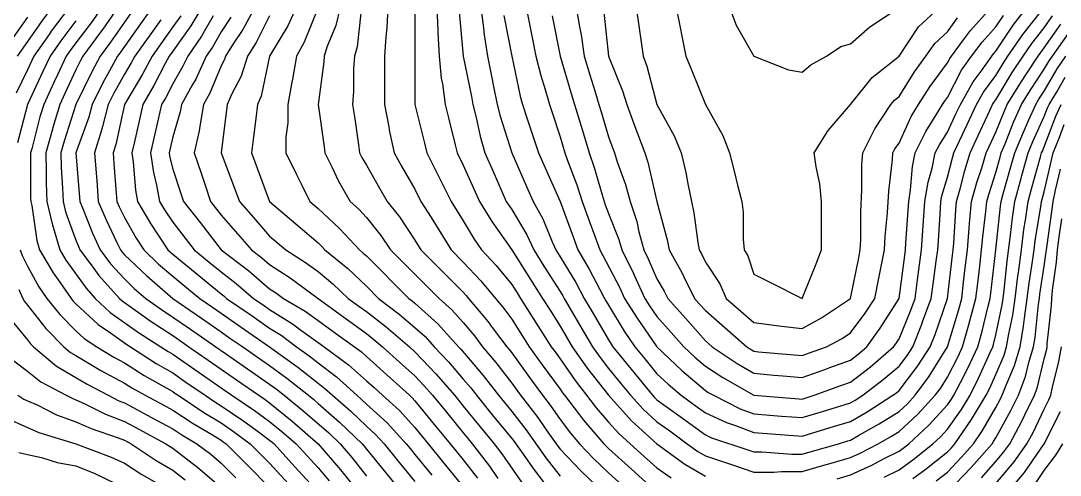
# Model space of a CAD drawing. Header units: inches. Extents: x 794995 to 811195, y 2485918 to 2508058.
# Drawn here: x 798081 to 798725, y 2490729 to 2491010 of the extents above; entities that cross this region are included whole.
import ezdxf

# ---------------------------------------------------------------- set-up
doc = ezdxf.new("R2010")
doc.units = ezdxf.units.IN
doc.header["$MEASUREMENT"] = 0
doc.layers.add('contour', color=7, linetype='Continuous')

msp = doc.modelspace()

# ---------------------------------------------------------------- linework, layer by layer
at = {"layer": 'contour'}
msp.add_lwpolyline([(798565.16, 2490978.36), (798570.61, 2490982.91), (798580.16, 2490988.36), (798589.16, 2490994.36), (798595.16, 2490995.86), (798607.16, 2491006.36), (798625.16, 2491018.36), (798634.39, 2491039.13), (798645.16, 2491048.36), (798640.16, 2491063.36), (798625.16, 2491078.36), (798601.83, 2491071.69), (798595.16, 2491072.36), (798586.59, 2491069.79), (798577.16, 2491066.36), (798565.16, 2491063.36), (798555.16, 2491058.36), (798535.16, 2491048.36), (798524.25, 2491029.27), (798520.16, 2491018.36), (798524.25, 2491007.45), (798535.16, 2490988.36), (798556.59, 2490979.79)], close=True, dxfattribs=at)
for points in [[(798110.87, 2491018.36), (798099.85, 2491003.67), (798098.49, 2491001.7), (798089.16, 2490988.36), (798087.89, 2490985.63), (798085.16, 2490979.79), (798078.18, 2490965.34)], [(798100.16, 2491018.36), (798093.73, 2491009.79), (798085.16, 2490997.36), (798078.73, 2490988.36)], [(798131.16, 2491018.36), (798124.57, 2491008.95), (798115.16, 2490996.54), (798111.63, 2490991.89), (798109.16, 2490988.36), (798103.91, 2490977.11), (798101.52, 2490972), (798095.16, 2490958.36), (798092.85, 2490950.67), (798087.77, 2490930.97), (798087.03, 2490928.36), (798087.09, 2490926.43), (798087.09, 2490900.3), (798087.16, 2490898.36), (798087.77, 2490895.75), (798090.97, 2490874.17), (798092.66, 2490868.36), (798100.95, 2490854.15), (798105.16, 2490848.36), (798112.16, 2490838.36), (798113.49, 2490836.7), (798115.16, 2490835.03), (798128.87, 2490822.08), (798136.59, 2490816.93), (798146.62, 2490809.82), (798148.91, 2490808.36), (798164.92, 2490798.12), (798175.16, 2490792.21), (798183.34, 2490786.54), (798195.16, 2490778.36), (798201.16, 2490774.36), (798205.16, 2490771.93), (798219.2, 2490762.4), (798226.59, 2490756.93), (798235.16, 2490750.67), (798236.44, 2490749.64), (798237.89, 2490748.36), (798250.87, 2490734.08), (798265.16, 2490718.36)], [(798141.16, 2491018.36), (798131.83, 2491005.03), (798130.46, 2491003.06), (798119.44, 2490988.36), (798117.95, 2490985.57), (798115.16, 2490979.79), (798108.34, 2490965.18), (798105.16, 2490958.36), (798100.87, 2490944.08), (798100.53, 2490943), (798096.41, 2490928.36), (798096.77, 2490916.75), (798096.77, 2490909.97), (798097.16, 2490898.36), (798100.56, 2490883.77), (798101.04, 2490882.48), (798105.16, 2490868.36), (798108.84, 2490862.05), (798121.48, 2490844.68), (798127.16, 2490838.36), (798136.38, 2490829.58), (798153.94, 2490817.14), (798167.66, 2490808.36), (798172.23, 2490805.44), (798175.16, 2490803.75), (798205.16, 2490782.98), (798207.89, 2490781.09), (798211.83, 2490778.36), (798225.83, 2490769.03), (798235.16, 2490762.21), (798242.82, 2490756.02), (798251.52, 2490748.36), (798265.16, 2490733.36), (798272.14, 2490725.34)], [(798151.59, 2491018.36), (798145.16, 2491009.36), (798136.59, 2490996.93), (798130.16, 2490988.36), (798124.93, 2490978.59), (798115.16, 2490958.36), (798107.84, 2490935.68), (798105.78, 2490928.36), (798106.07, 2490919.27), (798106.88, 2490906.64), (798107.16, 2490898.36), (798108.67, 2490891.88), (798115.16, 2490874.36), (798116.87, 2490870.08), (798117.66, 2490868.36), (798125.16, 2490858.36), (798129.37, 2490852.57), (798142.16, 2490838.36), (798143.7, 2490836.9), (798153.73, 2490829.79), (798161.21, 2490824.41), (798175.16, 2490815.28), (798179.25, 2490812.45), (798185.16, 2490808.36), (798196.98, 2490800.18), (798205.16, 2490794.51), (798214.7, 2490787.91), (798228.49, 2490778.36), (798232.49, 2490775.7), (798235.16, 2490773.75), (798249.2, 2490762.4), (798265.16, 2490748.36), (798279.11, 2490732.31), (798290.16, 2490718.36)], [(798162.3, 2491018.36), (798155.16, 2491008.36), (798145.16, 2490994.36), (798142.71, 2490990.81), (798140.87, 2490988.36), (798135.93, 2490979.13), (798131.83, 2490971.7), (798125.16, 2490958.36), (798123.05, 2490950.47), (798115.16, 2490928.36), (798117.47, 2490898.36), (798119.16, 2490894.36), (798125.44, 2490878.65), (798130.16, 2490868.36), (798136.59, 2490859.79), (798145.16, 2490850.36), (798151.31, 2490844.52), (798158.49, 2490838.36), (798168.18, 2490831.38), (798175.16, 2490826.82), (798186.07, 2490819.27), (798201.83, 2490808.36), (798203.8, 2490807), (798205.16, 2490806.05), (798212.66, 2490800.86), (798221.52, 2490794.73), (798235.16, 2490785.28), (798239.16, 2490782.36), (798244.16, 2490778.36), (798255.83, 2490769.03), (798271.83, 2490755.03), (798278.8, 2490748.36), (798286.38, 2490739.58), (798295.16, 2490728.36)], [(798180.16, 2491013.36), (798175.16, 2491006.36), (798167.66, 2490995.86), (798162.3, 2490988.36), (798156.32, 2490977.2), (798145.16, 2490958.36), (798139.86, 2490933.65), (798138.24, 2490928.36), (798138.73, 2490921.93), (798140.16, 2490903.36), (798140.54, 2490898.36), (798141.92, 2490895.12), (798145.16, 2490888.36), (798152.43, 2490875.63), (798157.16, 2490868.36), (798166.38, 2490859.58), (798175.16, 2490852), (798182.66, 2490845.86), (798191.83, 2490838.36), (798199.7, 2490832.91), (798205.16, 2490829.13), (798217.43, 2490820.63), (798235.16, 2490808.36), (798252.6, 2490795.8), (798265.16, 2490785.86), (798269.44, 2490782.65), (798274.16, 2490778.36), (798285.39, 2490768.59), (798295.16, 2490759.27), (798300.87, 2490754.08), (798306.07, 2490748.36), (798314.66, 2490737.86), (798325.16, 2490725.03)], [(798193.16, 2491018.36), (798186.41, 2491007.11), (798175.16, 2490991.36), (798173.02, 2490988.36), (798170.54, 2490983.75), (798163.45, 2490970.07), (798156.7, 2490958.36), (798154.53, 2490948.99), (798151.16, 2490934.36), (798149.77, 2490928.36), (798150.61, 2490922.91), (798152.08, 2490905.28), (798153.34, 2490898.36), (798161.44, 2490884.65), (798166.59, 2490876.93), (798172.16, 2490868.36), (798173.7, 2490866.9), (798175.16, 2490865.63), (798205.16, 2490841.09), (798206.7, 2490839.9), (798208.49, 2490838.36), (798224.25, 2490827.45), (798235.16, 2490819.9), (798242.3, 2490815.5), (798251.83, 2490808.36), (798259.58, 2490802.78), (798265.16, 2490798.36), (798276.59, 2490789.79), (798289.16, 2490778.36), (798292.37, 2490775.57), (798295.16, 2490772.91), (798308.02, 2490761.22), (798319.7, 2490748.36), (798322.16, 2490745.36), (798325.16, 2490741.69), (798335.66, 2490728.86)], [(798200.16, 2491013.36), (798192.89, 2491000.63), (798184.39, 2490988.36), (798181.48, 2490982.05), (798175.16, 2490971.22), (798170.77, 2490962.75), (798168.24, 2490958.36), (798166.16, 2490949.36), (798161.31, 2490928.36), (798163.16, 2490916.36), (798165.16, 2490908.36), (798166.98, 2490898.36), (798170.02, 2490893.22), (798175.16, 2490885.5), (798188.49, 2490868.36), (798197.66, 2490860.86), (798205.16, 2490854.73), (798214.39, 2490847.59), (798225.16, 2490838.36), (798231.07, 2490834.27), (798235.16, 2490831.44), (798249.44, 2490822.65), (798255.16, 2490818.36), (798265.16, 2490811.09), (798268.91, 2490808.36), (798284.11, 2490797.31), (798295.16, 2490787.36), (798299.9, 2490783.1), (798305.16, 2490778.36), (798315.69, 2490768.89), (798325.16, 2490758.36), (798329.66, 2490752.86), (798333.34, 2490748.36), (798343.16, 2490736.36), (798355.16, 2490721.69)], [(798225.93, 2491018.36), (798218.66, 2491004.86), (798212.66, 2490995.86), (798207.89, 2490988.36), (798207.23, 2490986.29), (798205.16, 2490982.36), (798198.1, 2490965.42), (798194.25, 2490958.36), (798191.83, 2490945.03), (798191.52, 2490942), (798188.49, 2490928.36), (798192.66, 2490915.86), (798195.16, 2490908.36), (798198.49, 2490898.36), (798205.16, 2490889.79), (798215.16, 2490878.36), (798223.91, 2490868.36), (798230.29, 2490863.5), (798235.16, 2490859.36), (798247.89, 2490851.09), (798265.16, 2490838.36), (798282.53, 2490825.73), (798295.16, 2490816.54), (798299.77, 2490812.98), (798305.16, 2490808.36), (798315.69, 2490798.89), (798325.16, 2490790.36), (798331.01, 2490784.22), (798336.07, 2490778.36), (798344.66, 2490767.86), (798355.16, 2490755.03), (798358.16, 2490751.36), (798360.61, 2490748.36), (798371.31, 2490734.51), (798376.59, 2490726.93)], [(798235.16, 2491013.36), (798226.83, 2490996.69), (798221.52, 2490988.36), (798217.57, 2490975.95), (798211.83, 2490965.03), (798208.91, 2490958.36), (798205.16, 2490928.36), (798216.41, 2490898.36), (798225.16, 2490888.36), (798235.16, 2490876.93), (798239.77, 2490872.98), (798245.16, 2490868.36), (798257.42, 2490860.62), (798265.16, 2490855.03), (798274.25, 2490847.45), (798283.91, 2490838.36), (798290.42, 2490833.62), (798295.16, 2490830.18), (798307.47, 2490820.67), (798321.83, 2490808.36), (798325.16, 2490805.36), (798338.33, 2490791.53), (798349.7, 2490778.36), (798352.16, 2490775.36), (798355.16, 2490771.69), (798365.66, 2490758.86), (798374.25, 2490748.36), (798379, 2490742.21), (798391.31, 2490724.52)], [(798251.52, 2491018.36), (798246.41, 2491007.11), (798235.16, 2490988.36), (798229.94, 2490963.58), (798227.66, 2490958.36), (798226.59, 2490949.79), (798225.16, 2490938.36), (798223.91, 2490928.36), (798235.16, 2490898.36), (798251.31, 2490884.51), (798265.16, 2490872.65), (798267.38, 2490870.58), (798269.44, 2490868.36), (798283.55, 2490856.75), (798295.16, 2490845.86), (798302.66, 2490838.36), (798315.43, 2490828.63), (798325.16, 2490820.36), (798331.48, 2490814.68), (798337.16, 2490808.36), (798345.93, 2490799.13), (798355.16, 2490788.36), (798359.77, 2490782.98), (798363.34, 2490778.36), (798373.16, 2490766.36), (798385.16, 2490751.69), (798386.62, 2490749.82), (798387.66, 2490748.36), (798393.73, 2490739.79), (798399.01, 2490732.21), (798409.7, 2490718.36)], [(798265.16, 2491018.36), (798256.59, 2490996.93), (798251.83, 2490988.36), (798249.44, 2490974.08), (798249.01, 2490972.21), (798246.41, 2490958.36), (798246.41, 2490947.11), (798245.16, 2490938.36), (798245.16, 2490928.36), (798251.83, 2490915.03), (798255.16, 2490908.36), (798260.16, 2490898.36), (798262.85, 2490896.05), (798265.16, 2490894.07), (798278.49, 2490881.7), (798290.87, 2490868.36), (798293.22, 2490866.43), (798295.16, 2490864.61), (798321.41, 2490838.36), (798323.54, 2490836.74), (798325.16, 2490835.36), (798339.37, 2490822.57), (798352.16, 2490808.36), (798353.62, 2490806.82), (798367.47, 2490790.67), (798376.98, 2490778.36), (798380.66, 2490773.86), (798385.16, 2490768.36), (798393.94, 2490757.14), (798406.38, 2490739.58), (798415.16, 2490728.36)], [(798278.8, 2491018.36), (798276.27, 2491007.25), (798270.61, 2490993.82), (798268.91, 2490988.36), (798268.69, 2490984.83), (798265.16, 2490958.36), (798268.91, 2490932.11), (798269.44, 2490928.36), (798273.73, 2490919.79), (798277.79, 2490910.99), (798285.16, 2490898.36), (798290.36, 2490893.56), (798295.16, 2490888.36), (798304.05, 2490877.25), (798310.16, 2490868.36), (798340.16, 2490838.36), (798348.1, 2490831.3), (798355.16, 2490823.36), (798362.02, 2490815.22), (798367.16, 2490808.36), (798375.43, 2490798.63), (798385.16, 2490785.86), (798388.32, 2490781.52), (798390.61, 2490778.36), (798401.31, 2490764.51), (798406.59, 2490756.93), (798412.66, 2490748.36), (798413.7, 2490746.9), (798415.16, 2490745.03), (798428.13, 2490731.33), (798441.83, 2490718.36)], [(798291.63, 2491014.83), (798289.44, 2490994.08), (798287.66, 2490988.36), (798287.16, 2490980.36), (798287.16, 2490966.36), (798286.59, 2490958.36), (798287.66, 2490950.86), (798290.16, 2490933.36), (798290.87, 2490928.36), (798292.3, 2490925.5), (798295.16, 2490920.86), (798303.34, 2490906.54), (798308.02, 2490898.36), (798315.56, 2490888.76), (798325.16, 2490874.36), (798328.91, 2490868.36), (798355.16, 2490842.11), (798356.98, 2490840.18), (798358.49, 2490838.36), (798370.61, 2490823.82), (798373.16, 2490820.36), (798382.16, 2490808.36), (798383.54, 2490806.74), (798385.16, 2490804.61), (798396.21, 2490789.41), (798404.25, 2490778.36), (798409, 2490772.21), (798415.16, 2490763.36), (798421.65, 2490754.85), (798427.16, 2490748.36), (798435.93, 2490739.13), (798445.16, 2490730.36), (798451.48, 2490724.68)], [(798308.49, 2491018.36), (798307.79, 2491005.73), (798307.16, 2491000.36), (798306.41, 2490988.36), (798306.41, 2490958.36), (798309.01, 2490944.51), (798309.28, 2490942.48), (798312.3, 2490928.36), (798316.98, 2490920.18), (798325.16, 2490905.86), (798328.91, 2490898.36), (798335.16, 2490888.36), (798347.66, 2490868.36), (798355.16, 2490860.86), (798366.07, 2490849.27), (798375.16, 2490838.36), (798379.7, 2490832.91), (798385.16, 2490825.5), (798391.83, 2490815.03), (798396.07, 2490808.36), (798404.11, 2490797.31), (798415.16, 2490782.11), (798416.7, 2490779.9), (798417.89, 2490778.36), (798427.16, 2490766.36), (798429.75, 2490762.96), (798442.16, 2490748.36), (798443.62, 2490746.82), (798445.16, 2490745.36), (798459.37, 2490732.57), (798475.16, 2490718.36)], [(798325.16, 2491018.36), (798325.16, 2490958.36), (798331.16, 2490934.36), (798332.66, 2490928.36), (798347.66, 2490898.36), (798355.16, 2490886.36), (798361.83, 2490875.03), (798366.41, 2490868.36), (798375.48, 2490858.68), (798385.16, 2490846.93), (798388.49, 2490841.69), (798390.61, 2490838.36), (798409.7, 2490808.36), (798412, 2490805.2), (798415.16, 2490800.86), (798424.39, 2490787.59), (798431.52, 2490778.36), (798437.47, 2490770.67), (798445.16, 2490761.7), (798451.48, 2490754.68), (798458.49, 2490748.36), (798467.26, 2490740.47), (798475.16, 2490733.36), (798483.98, 2490727.19)], [(798338.8, 2491018.36), (798339.44, 2491004.08), (798339.44, 2491002.65), (798340.16, 2490988.36), (798341.52, 2490974.73), (798342.3, 2490971.22), (798343.91, 2490958.36), (798346.16, 2490949.36), (798350.16, 2490933.36), (798351.41, 2490928.36), (798355.16, 2490920.86), (798365.16, 2490898.36), (798372.75, 2490885.95), (798385.16, 2490868.36), (798396.83, 2490850.03), (798404.25, 2490838.36), (798408.49, 2490831.69), (798415.16, 2490821.22), (798422.66, 2490808.36), (798431.99, 2490795.19), (798445.16, 2490778.36), (798459.37, 2490762.57), (798475.16, 2490748.36), (798492.53, 2490735.73), (798505.16, 2490728.36)], [(798352.55, 2491015.75), (798355.16, 2490988.36), (798360.16, 2490963.36), (798361.16, 2490958.36), (798363.16, 2490950.36), (798365.59, 2490938.8), (798368.49, 2490928.36), (798373.62, 2490916.82), (798381.83, 2490898.36), (798383.09, 2490896.29), (798385.16, 2490893.36), (798394.53, 2490877.74), (798398.8, 2490868.36), (798405.16, 2490858.36), (798415.16, 2490842.65), (798416.78, 2490839.98), (798417.66, 2490838.36), (798421.16, 2490832.36), (798427.79, 2490820.99), (798435.16, 2490808.36), (798439.31, 2490802.51), (798445.16, 2490795.03), (798452.66, 2490785.86), (798458.8, 2490778.36), (798466.59, 2490769.79), (798475.16, 2490762), (798483.05, 2490756.26), (798493.91, 2490748.36), (798500.42, 2490743.62), (798505.16, 2490740.86), (798522.03, 2490735.24), (798535.16, 2490730.86), (798547.66, 2490730.86), (798552.3, 2490731.22), (798565.16, 2490731.22), (798578.49, 2490735.03), (798583.16, 2490736.36), (798595.16, 2490739.79), (798601.01, 2490742.51), (798612.3, 2490748.36), (798620.54, 2490752.98), (798625.16, 2490755.86), (798636.9, 2490766.62), (798647.66, 2490778.36), (798650.87, 2490782.65), (798655.16, 2490789.61), (798661.54, 2490801.98), (798664.53, 2490808.36), (798668.2, 2490821.4), (798669.11, 2490824.41), (798672.81, 2490838.36), (798674.11, 2490849.41), (798675.16, 2490858.36), (798676.34, 2490868.36), (798677.05, 2490876.47), (798678.95, 2490892.15), (798679.53, 2490898.36), (798680.77, 2490902.75), (798685.16, 2490916.36), (798687.77, 2490925.75), (798688.49, 2490928.36), (798690.87, 2490934.08), (798696.18, 2490947.34), (798701.04, 2490958.36), (798706.43, 2490967.09), (798715.16, 2490980.18), (798718.16, 2490985.36), (798720.16, 2490988.36), (798730.64, 2491002.88)], [(798366.07, 2491018.36), (798367.79, 2491005.73), (798368.2, 2491001.4), (798370.16, 2490988.36), (798372.66, 2490975.86), (798373.91, 2490969.61), (798376.16, 2490958.36), (798377.96, 2490951.16), (798385.16, 2490928.36), (798394.39, 2490907.59), (798398.49, 2490898.36), (798404.44, 2490887.65), (798410.16, 2490873.36), (798412.43, 2490868.36), (798413.49, 2490866.7), (798415.16, 2490864.07), (798424.89, 2490848.09), (798430.16, 2490838.36), (798435.69, 2490828.89), (798445.16, 2490812.65), (798446.78, 2490809.98), (798447.89, 2490808.36), (798472.43, 2490778.36), (798473.73, 2490776.93), (798475.16, 2490775.63), (798485.16, 2490768.36), (798490.95, 2490764.15), (798505.16, 2490753.82), (798508.91, 2490752.11), (798531.41, 2490744.61), (798535.16, 2490743.36), (798540.16, 2490743.36), (798558.73, 2490741.93), (798565.16, 2490741.93), (798570.16, 2490743.36), (798587.66, 2490748.36), (798593.39, 2490750.13), (798595.16, 2490750.67), (798600.61, 2490753.82), (798612.85, 2490760.67), (798625.16, 2490768.36), (798630.38, 2490773.14), (798635.16, 2490778.36), (798643.73, 2490789.79), (798655.16, 2490808.36), (798662.14, 2490831.38), (798663.98, 2490838.36), (798665.16, 2490848.36), (798666.21, 2490857.31), (798667.51, 2490868.36), (798668.71, 2490881.91), (798668.87, 2490884.65), (798670.16, 2490898.36), (798673.45, 2490910.07), (798676.59, 2490919.79), (798679.16, 2490928.36), (798681.07, 2490932.45), (798685.16, 2490941.22), (798690.06, 2490953.46), (798692.22, 2490958.36), (798700.98, 2490972.54), (798704.25, 2490977.45), (798711.41, 2490988.36), (798712.94, 2490990.58), (798715.16, 2490993.36), (798725.5, 2491008.02)], [(798380.36, 2491013.56), (798385.16, 2490988.36), (798390.38, 2490963.58), (798391.83, 2490958.36), (798395.16, 2490948.36), (798397.66, 2490940.86), (798401.83, 2490928.36), (798405.93, 2490919.13), (798415.16, 2490898.36), (798423.16, 2490876.36), (798426.07, 2490868.36), (798433.16, 2490856.36), (798439.7, 2490843.82), (798442.66, 2490838.36), (798443.58, 2490836.78), (798445.16, 2490834.07), (798454.89, 2490818.09), (798461.52, 2490808.36), (798467.66, 2490800.86), (798475.16, 2490791.7), (798482.02, 2490785.22), (798490.16, 2490778.36), (798498.84, 2490772.05), (798505.16, 2490767.45), (798518.28, 2490761.49), (798523.91, 2490759.61), (798535.16, 2490755.28), (798565.16, 2490752.98), (798571.83, 2490755.03), (798584.57, 2490758.95), (798595.16, 2490762.21), (798605.4, 2490768.12), (798621.41, 2490778.36), (798623.54, 2490779.98), (798625.16, 2490781.36), (798636.9, 2490796.62), (798644.44, 2490808.36), (798647.47, 2490816.05), (798655.16, 2490838.36), (798658.32, 2490865.2), (798658.69, 2490868.36), (798659.03, 2490872.23), (798660.3, 2490893.22), (798660.78, 2490898.36), (798662.98, 2490906.19), (798665.93, 2490917.59), (798669.16, 2490928.36), (798674.25, 2490939.27), (798681.41, 2490954.61), (798683.16, 2490958.36), (798683.88, 2490959.64), (798685.16, 2490961.36), (798695.35, 2490978.17), (798702.03, 2490988.36), (798707.38, 2490996.14), (798715.16, 2491005.86), (798720.33, 2491013.19)], [(798394.16, 2491018.36), (798396.41, 2491007.11), (798397.66, 2491000.86), (798400.16, 2490988.36), (798403.16, 2490976.36), (798405.93, 2490967.59), (798408.49, 2490958.36), (798410.16, 2490953.36), (798415.16, 2490938.36), (798418.16, 2490928.36), (798419.77, 2490923.75), (798425.5, 2490908.71), (798428.8, 2490898.36), (798433.16, 2490886.36), (798436.59, 2490876.93), (798439.7, 2490868.36), (798441.73, 2490864.93), (798452.02, 2490845.22), (798455.16, 2490838.36), (798462.85, 2490826.05), (798475.16, 2490808.36), (798490.56, 2490793.77), (798505.16, 2490781.36), (798506.98, 2490780.18), (798510.16, 2490778.36), (798526.83, 2490770.03), (798535.16, 2490766.82), (798552.3, 2490765.5), (798565.16, 2490764.51), (798575.75, 2490767.77), (798588.49, 2490771.69), (798595.16, 2490773.75), (798598.09, 2490775.44), (798602.66, 2490778.36), (798615.43, 2490788.09), (798625.16, 2490796.36), (798630.38, 2490803.14), (798633.73, 2490808.36), (798639.28, 2490822.48), (798639.79, 2490823.73), (798645.16, 2490838.36), (798646.34, 2490847.19), (798648.24, 2490861.44), (798649.16, 2490868.36), (798649.53, 2490873.99), (798650.87, 2490894.07), (798651.16, 2490898.36), (798651.73, 2490901.79), (798655.16, 2490913.36), (798658.24, 2490925.29), (798659.16, 2490928.36), (798662.66, 2490935.86), (798667.43, 2490946.09), (798673.16, 2490958.36), (798677.5, 2490966.02), (798685.16, 2490976.36), (798689.69, 2490983.83), (798692.66, 2490988.36), (798701.83, 2491001.7), (798715.16, 2491018.36)], [(798410.16, 2491013.36), (798415.16, 2490988.36), (798422.08, 2490965.28), (798424.16, 2490958.36), (798428.02, 2490945.5), (798429.01, 2490942.21), (798433.16, 2490928.36), (798436.27, 2490919.47), (798441.16, 2490902.36), (798442.43, 2490898.36), (798443.16, 2490896.36), (798445.16, 2490890.86), (798451.59, 2490874.79), (798453.34, 2490868.36), (798460.61, 2490853.82), (798461.31, 2490852.21), (798467.66, 2490838.36), (798470.54, 2490833.75), (798475.16, 2490827.11), (798483.98, 2490817.19), (798491.83, 2490808.36), (798498.67, 2490801.88), (798505.16, 2490796.36), (798516.07, 2490789.27), (798535.16, 2490778.36), (798563.02, 2490776.22), (798565.16, 2490776.05), (798566.92, 2490776.6), (798572.66, 2490778.36), (798589.16, 2490784.36), (798595.16, 2490786.54), (798607.47, 2490796.05), (798621.83, 2490808.36), (798623.22, 2490810.3), (798625.16, 2490813.36), (798632.48, 2490831.04), (798635.16, 2490838.36), (798636.7, 2490849.9), (798637.51, 2490856.01), (798639.16, 2490868.36), (798641.16, 2490898.36), (798643.16, 2490910.36), (798645.69, 2490918.89), (798647.66, 2490928.36), (798650.16, 2490933.36), (798655.16, 2490941.22), (798660.61, 2490952.91), (798663.16, 2490958.36), (798671.12, 2490972.4), (798676.59, 2490979.79), (798682.66, 2490988.36), (798683.73, 2490989.79), (798685.16, 2490991.36), (798695.96, 2491007.56), (798704.44, 2491018.36)], [(798425.16, 2491018.36), (798427.16, 2491006.36), (798428.2, 2491001.4), (798430.16, 2490988.36), (798433.62, 2490976.82), (798436.59, 2490966.93), (798439.16, 2490958.36), (798440.54, 2490953.75), (798445.16, 2490938.36), (798447.89, 2490931.09), (798448.91, 2490928.36), (798450.61, 2490922.91), (798455.59, 2490908.8), (798458.49, 2490898.36), (798462.66, 2490885.86), (798463.91, 2490879.61), (798466.98, 2490868.36), (798469.7, 2490862.91), (798475.16, 2490850.36), (798479.6, 2490842.81), (798481.83, 2490838.36), (798492.81, 2490826.01), (798505.16, 2490812.11), (798509.44, 2490808.36), (798524.87, 2490798.08), (798535.16, 2490792), (798547.66, 2490790.86), (798553.16, 2490790.36), (798565.16, 2490789.27), (798579.16, 2490794.36), (798582.3, 2490795.5), (798595.16, 2490800.18), (798599.77, 2490803.75), (798605.16, 2490808.36), (798613.55, 2490819.97), (798625.16, 2490838.36), (798628.69, 2490864.83), (798629.16, 2490868.36), (798629.44, 2490872.65), (798630.78, 2490892.74), (798631.16, 2490898.36), (798632.36, 2490905.56), (798633.43, 2490920.08), (798635.16, 2490928.36), (798641.83, 2490941.7), (798647.66, 2490950.86), (798652.16, 2490958.36), (798653.34, 2490960.18), (798655.16, 2490962.65), (798663.94, 2490979.58), (798670.16, 2490988.36), (798676.59, 2490996.93), (798685.16, 2491006.36), (798689.96, 2491013.56)], [(798442.3, 2491015.5), (798445.16, 2490988.36), (798453.73, 2490966.93), (798456.41, 2490958.36), (798461.52, 2490944.73), (798463.16, 2490940.36), (798467.66, 2490928.36), (798469.44, 2490922.65), (798475.16, 2490898.36), (798481.48, 2490874.68), (798482.66, 2490868.36), (798490.76, 2490853.96), (798491.83, 2490851.7), (798498.49, 2490838.36), (798501.63, 2490834.83), (798505.16, 2490830.86), (798517.16, 2490820.36), (798530.87, 2490808.36), (798533.45, 2490806.65), (798535.16, 2490805.63), (798538.16, 2490805.36), (798560.16, 2490803.36), (798565.16, 2490802.91), (798569.16, 2490804.36), (798580.16, 2490808.36), (798589.94, 2490813.58), (798595.16, 2490816.93), (798604.25, 2490829.27), (798610.16, 2490838.36), (798612.66, 2490850.86), (798613.91, 2490857.11), (798616.16, 2490868.36), (798616.59, 2490876.93), (798618.1, 2490891.3), (798618.84, 2490904.68), (798621.16, 2490924.36), (798621.41, 2490928.36), (798622.66, 2490930.86), (798625.16, 2490934.36), (798632.66, 2490950.86), (798637.16, 2490958.36), (798644.25, 2490969.27), (798655.16, 2490984.07), (798656.62, 2490986.9), (798657.66, 2490988.36), (798665.16, 2490998.36), (798669.37, 2491004.15), (798682.16, 2491018.36)], [(798462.3, 2491018.36), (798463.91, 2491007.11), (798465.16, 2490998.36), (798466.59, 2490988.36), (798468.84, 2490982.05), (798475.16, 2490958.36), (798485.75, 2490938.95), (798490.16, 2490928.36), (798493.16, 2490916.36), (798494.25, 2490909.27), (798496.59, 2490898.36), (798498.1, 2490891.3), (798500.54, 2490872.98), (798501.41, 2490868.36), (798502.76, 2490865.96), (798505.16, 2490860.86), (798514.16, 2490847.36), (798518.02, 2490838.36), (798527.16, 2490830.36), (798535.16, 2490823.36), (798552.3, 2490821.22), (798565.16, 2490819.61), (798577.16, 2490826.36), (798595.16, 2490838.36), (798600.16, 2490863.36), (798601.16, 2490868.36), (798601.48, 2490874.68), (798601.48, 2490892.05), (798602.22, 2490905.42), (798602.22, 2490921.3), (798602.66, 2490928.36), (798610.16, 2490943.36), (798620.16, 2490958.36), (798622.43, 2490961.09), (798625.16, 2490963.36), (798634.84, 2490978.68), (798641.83, 2490988.36), (798647.42, 2490996.1), (798655.16, 2491003.36), (798661.48, 2491012.05)], [(798487.16, 2491018.36), (798493.16, 2490988.36), (798496.59, 2490979.79), (798505.16, 2490958.36), (798516.07, 2490939.27), (798520.16, 2490928.36), (798523.16, 2490916.36), (798525.16, 2490908.36), (798527.66, 2490898.36), (798528.49, 2490891.69), (798528.49, 2490875.03), (798529.16, 2490868.36), (798531.41, 2490864.61), (798535.16, 2490853.36), (798545.16, 2490848.36), (798565.16, 2490838.36), (798573.73, 2490859.79), (798577.16, 2490868.36), (798577.16, 2490898.36), (798576.07, 2490909.27), (798573.73, 2490919.79), (798572.66, 2490928.36), (798581.31, 2490942.21), (798595.16, 2490958.36), (798608.49, 2490975.03), (798625.16, 2490988.36), (798637.16, 2491006.36), (798650.16, 2491018.36)], [(798085.16, 2491012.36), (798075.16, 2490998.36)], [(798115.16, 2491010.18), (798105.75, 2490997.77), (798099.16, 2490988.36), (798094.7, 2490978.82), (798085.16, 2490958.36), (798078.84, 2490934.68)], [(798167.66, 2491010.86), (798151.59, 2490988.36), (798149.34, 2490984.18), (798145.16, 2490977.11), (798138.49, 2490965.03), (798135.16, 2490958.36), (798131.52, 2490944.73), (798131.04, 2490942.48), (798126.7, 2490928.36), (798127.66, 2490915.86), (798128.02, 2490911.22), (798129.01, 2490898.36), (798133.81, 2490887.01), (798140.54, 2490872.98), (798142.66, 2490868.36), (798143.73, 2490866.93), (798145.16, 2490865.36), (798159.01, 2490852.21), (798175.16, 2490838.36), (798192.89, 2490826.09), (798205.16, 2490817.59), (798210.61, 2490813.82), (798218.49, 2490808.36), (798228.34, 2490801.54), (798235.16, 2490796.82), (798245.83, 2490789.03), (798259.16, 2490778.36), (798262.49, 2490775.7), (798265.16, 2490773.36), (798278.49, 2490761.7), (798292.43, 2490748.36), (798293.7, 2490746.9), (798295.16, 2490745.03), (798307.16, 2490730.36), (798316.98, 2490718.36)], [(798211.16, 2491012.36), (798205.16, 2491003.36), (798199.7, 2490993.82), (798195.93, 2490988.36), (798189.37, 2490974.15), (798187.16, 2490970.36), (798180.61, 2490958.36), (798179.77, 2490953.75), (798175.16, 2490938.36), (798173.28, 2490930.24), (798172.85, 2490928.36), (798173.16, 2490926.36), (798175.16, 2490918.36), (798180.16, 2490903.36), (798181.83, 2490898.36), (798192.03, 2490885.24), (798205.16, 2490868.36), (798222.19, 2490855.39), (798235.16, 2490844.36), (798238.8, 2490842), (798243.73, 2490838.36), (798257.26, 2490830.47), (798265.16, 2490824.73), (798274.63, 2490817.84), (798287.66, 2490808.36), (798292, 2490805.2), (798295.16, 2490802.36), (798307.79, 2490790.99), (798321.83, 2490778.36), (798323.58, 2490776.78), (798325.16, 2490775.03), (798337.16, 2490760.36), (798346.98, 2490748.36), (798350.66, 2490743.86), (798355.16, 2490738.36), (798363.94, 2490727.14)], [(798586.83, 2490726.69), (798595.16, 2490729.07), (798608.33, 2490735.19), (798615.93, 2490739.13), (798625.16, 2490743.75), (798627.83, 2490745.7), (798631.16, 2490748.36), (798643.73, 2490759.79), (798655.16, 2490772.36), (798657.66, 2490775.86), (798659.16, 2490778.36), (798663.16, 2490786.36), (798667.92, 2490795.6), (798673.91, 2490808.36), (798676.38, 2490817.14), (798680.36, 2490833.56), (798681.63, 2490838.36), (798682, 2490841.52), (798685.16, 2490868.36), (798688.09, 2490895.44), (798688.49, 2490898.36), (798689.77, 2490902.98), (798694.29, 2490919.23), (798696.83, 2490928.36), (798702.22, 2490941.3), (798705.69, 2490948.89), (798709.86, 2490958.36), (798711.89, 2490961.63), (798715.16, 2490966.54), (798723.16, 2490980.36), (798728.49, 2490988.36)], [(798615.93, 2490727.59), (798625.16, 2490732.21), (798634.49, 2490739.03), (798646.16, 2490748.36), (798650.87, 2490752.65), (798655.16, 2490757.36), (798663.91, 2490769.61), (798669.16, 2490778.36), (798674.49, 2490789.03), (798681.63, 2490804.83), (798683.28, 2490808.36), (798683.7, 2490809.82), (798685.16, 2490815.86), (798689.07, 2490834.45), (798689.66, 2490838.36), (798690.3, 2490843.5), (798692.14, 2490861.38), (798694.25, 2490877.45), (798695.4, 2490888.12), (798696.83, 2490898.36), (798700.81, 2490912.71), (798701.31, 2490914.51), (798705.16, 2490928.36), (798708.1, 2490935.42), (798715.16, 2490950.86), (798717.23, 2490956.29), (798718.16, 2490958.36), (798722.66, 2490965.86), (798728.16, 2490975.36)], [(798633.73, 2490726.93), (798641.21, 2490732.31), (798655.16, 2490743.36), (798657.61, 2490745.91), (798659.77, 2490748.36), (798670.16, 2490763.36), (798679.16, 2490778.36), (798681.16, 2490782.36), (798685.16, 2490791.22), (798690.27, 2490803.25), (798691.83, 2490808.36), (798693.16, 2490816.36), (798695.59, 2490827.93), (798697.16, 2490838.36), (798698.87, 2490852.08), (798699.11, 2490854.41), (798700.95, 2490868.36), (798702.6, 2490880.92), (798703.55, 2490886.75), (798705.16, 2490898.36), (798707.33, 2490906.19), (798712.85, 2490926.05), (798713.49, 2490928.36), (798713.98, 2490929.54), (798715.16, 2490932.11), (798722.4, 2490951.12), (798725.66, 2490958.36)], [(798648.18, 2490725.34), (798655.16, 2490730.86), (798663.73, 2490739.79), (798671.31, 2490748.36), (798676.98, 2490756.54), (798685.16, 2490770.86), (798687.83, 2490775.7), (798689.16, 2490778.36), (798691.48, 2490784.68), (798696.65, 2490796.87), (798700.16, 2490808.36), (798702.3, 2490821.22), (798702.81, 2490826.01), (798704.66, 2490838.36), (798705.83, 2490847.69), (798707.89, 2490861.09), (798708.84, 2490868.36), (798709.58, 2490873.94), (798713.22, 2490896.43), (798713.49, 2490898.36), (798713.85, 2490899.67), (798715.16, 2490904.36), (798719.6, 2490923.92), (798720.61, 2490928.36), (798724.39, 2490937.59), (798727.57, 2490945.95)], [(798655.16, 2490718.36), (798669.85, 2490733.67), (798682.85, 2490748.36), (798683.8, 2490749.73), (798685.16, 2490752.11), (798694.49, 2490769.03), (798699.16, 2490778.36), (798703.45, 2490790.07), (798705.56, 2490798.76), (798708.49, 2490808.36), (798709.44, 2490814.08), (798711.63, 2490834.83), (798712.16, 2490838.36), (798712.49, 2490841.03), (798715.16, 2490858.36), (798716.44, 2490867.09), (798716.52, 2490868.36), (798716.74, 2490869.94), (798719.96, 2490893.56), (798720.61, 2490898.36), (798722.22, 2490905.42), (798725.16, 2490918.36)], [(798676.22, 2490727.3), (798685.16, 2490737.45), (798690.16, 2490743.36), (798693.73, 2490748.36), (798701.21, 2490762.31), (798703.16, 2490766.36), (798709.16, 2490778.36), (798710.77, 2490782.75), (798715.16, 2490800.86), (798716.66, 2490806.86), (798716.92, 2490808.36), (798717.03, 2490810.24), (798719.66, 2490833.86), (798719.9, 2490838.36), (798720.3, 2490843.5), (798722.82, 2490860.7), (798723.34, 2490868.36), (798724.63, 2490877.84), (798725.96, 2490887.56)], [(798080.54, 2490868.36), (798081.73, 2490864.93), (798085.16, 2490858.36), (798092.22, 2490845.42), (798097.16, 2490838.36), (798105.16, 2490828.36), (798115.16, 2490818.36), (798120.3, 2490813.5), (798128.02, 2490808.36), (798138.67, 2490801.88), (798145.16, 2490798.36), (798157.47, 2490790.67), (798169.7, 2490783.82), (798175.16, 2490780.67), (798176.52, 2490779.73), (798178.49, 2490778.36), (798194.49, 2490767.7), (798205.16, 2490761.22), (798212.82, 2490756.02), (798223.16, 2490748.36), (798229.16, 2490742.36), (798235.16, 2490736.36), (798251.52, 2490718.36)], [(798079.7, 2490843.82), (798082.16, 2490838.36), (798083.22, 2490836.43), (798085.16, 2490834.07), (798096.41, 2490819.61), (798107.66, 2490808.36), (798111.73, 2490804.93), (798115.16, 2490802.91), (798128.49, 2490795.03), (798130.56, 2490793.77), (798145.16, 2490785.86), (798149.77, 2490782.98), (798158.02, 2490778.36), (798169.16, 2490772.36), (798175.16, 2490769.13), (798187.72, 2490760.92), (798199.7, 2490753.82), (798205.16, 2490750.5), (798206.44, 2490749.64), (798208.16, 2490748.36), (798221.66, 2490734.86), (798235.16, 2490721.36)], [(798073.55, 2490826.75), (798085.16, 2490812.65), (798087.03, 2490810.24), (798088.91, 2490808.36), (798103.16, 2490796.36), (798115.16, 2490789.27), (798122.02, 2490785.22), (798135.16, 2490778.36), (798141.83, 2490775.03), (798145.16, 2490773.75), (798155.16, 2490768.36), (798161.66, 2490764.86), (798175.16, 2490757.59), (798180.74, 2490753.94), (798190.16, 2490748.36), (798198.67, 2490741.88), (798205.16, 2490736.36), (798214.16, 2490727.36)], [(798685.16, 2490723.82), (798696.41, 2490737.11), (798704.44, 2490748.36), (798708.18, 2490755.34), (798715.16, 2490769.79), (798718.02, 2490775.5), (798719.16, 2490778.36), (798720.16, 2490783.36), (798724.16, 2490799.36), (798725.75, 2490808.36)], [(798076.59, 2490799.79), (798085.16, 2490793.36), (798093.43, 2490786.64), (798109.16, 2490778.36), (798113.16, 2490776.36), (798115.16, 2490775.63), (798120.16, 2490773.36), (798133.49, 2490766.69), (798145.16, 2490762.21), (798154.16, 2490757.36), (798170.87, 2490748.36), (798173.45, 2490746.65), (798175.16, 2490745.63), (798187.16, 2490736.36), (798190.56, 2490733.77), (798205.16, 2490721.36)], [(798079.16, 2490778.36), (798082.85, 2490776.05), (798085.16, 2490775.03), (798091.16, 2490772.36), (798103.16, 2490766.36), (798115.16, 2490762), (798124.53, 2490757.74), (798141.41, 2490752.11), (798145.16, 2490750.67), (798149.44, 2490748.36), (798164.87, 2490738.08), (798175.16, 2490732), (798182.85, 2490726.05)], [(798692.66, 2490718.36), (798702.89, 2490730.63), (798715.16, 2490748.36), (798725.16, 2490768.36)], [(798071.31, 2490764.51), (798085.16, 2490758.36), (798092.08, 2490755.28), (798115.16, 2490748.36), (798136.88, 2490740.08), (798145.16, 2490736.36), (798156.07, 2490729.27), (798175.16, 2490718.36)], [(798079.7, 2490742.91), (798085.16, 2490741.69), (798093.73, 2490739.79), (798103.62, 2490736.82), (798115.16, 2490734.73), (798126.77, 2490729.97), (798139.7, 2490723.82)], [(798709.7, 2490723.82), (798715.16, 2490731.7), (798722.3, 2490741.22), (798726.7, 2490748.36)]]:
    msp.add_lwpolyline(points, dxfattribs=at)

doc.saveas('drawing.dxf')
